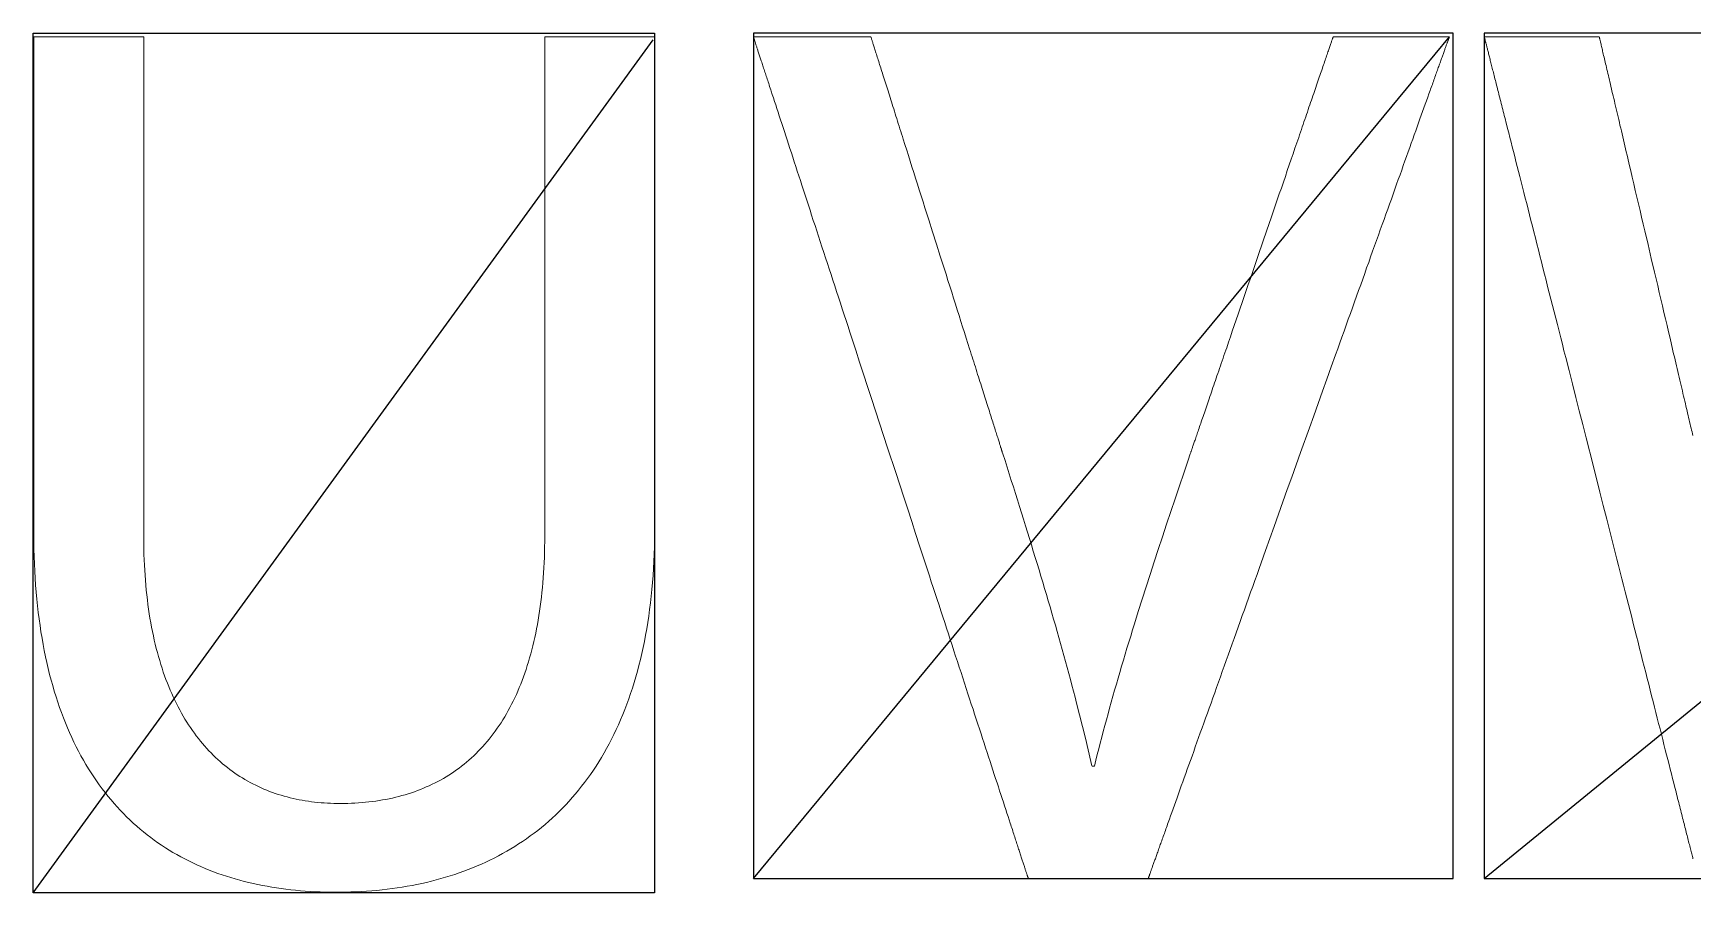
# Model space of a CAD drawing. Header units: millimetres. Extents: x 0 to 114, y 1 to 130.
# Drawn here: x 24.93 to 44.64, y 65.47 to 75.68 of the extents above; entities that cross this region are included whole.
import ezdxf

# ---------------------------------------------------------------- set-up
doc = ezdxf.new("R2010")
doc.units = ezdxf.units.MM
doc.header["$MEASUREMENT"] = 0
doc.layers.add('Layer 1', color=7, linetype='Continuous')

msp = doc.modelspace()

# ---------------------------------------------------------------- linework, layer by layer
for p, q in [((24.931, 65.47), (32.293, 75.604)), ((33.482, 65.64), (41.746, 75.64)), ((42.161, 65.64), (54.385, 75.64))]:
    msp.add_line(p, q)
for points in [[(24.931, 75.683), (32.307, 75.683), (32.307, 65.47), (24.931, 65.47)], [(33.482, 65.64), (41.791, 65.64), (41.791, 75.682), (33.482, 75.682)], [(42.161, 65.64), (54.354, 65.64), (54.354, 75.682), (42.161, 75.682)]]:
    msp.add_lwpolyline(points, close=True)
at = {"layer": 'Layer 1', "lineweight": 0}
for points in [[(26.243, 75.64), (26.243, 75.64), (26.243, 75.639), (26.243, 75.637), (26.243, 75.634), (26.243, 75.63), (26.243, 75.625), (26.243, 75.62), (26.243, 75.614), (26.243, 75.607), (26.243, 75.599), (26.243, 75.591), (26.243, 75.582), (26.243, 75.572), (26.243, 75.561), (26.243, 75.55), (26.243, 75.538), (26.243, 75.525), (26.243, 75.511), (26.243, 75.497), (26.243, 75.482), (26.243, 75.466), (26.243, 75.45), (26.243, 75.433), (26.243, 75.415), (26.243, 75.397), (26.243, 75.378), (26.243, 75.359), (26.243, 75.339), (26.243, 75.318), (26.243, 75.296), (26.243, 75.274), (26.243, 75.252), (26.243, 75.229), (26.243, 75.205), (26.243, 75.181), (26.243, 75.156), (26.243, 75.13), (26.243, 75.105), (26.243, 75.078), (26.243, 75.051), (26.243, 75.024), (26.243, 74.995), (26.243, 74.967), (26.243, 74.938), (26.243, 74.908), (26.243, 74.878), (26.243, 74.817), (26.243, 74.754), (26.243, 74.689), (26.243, 74.623), (26.243, 74.554), (26.243, 74.485), (26.243, 74.414), (26.243, 74.341), (26.243, 74.267), (26.243, 74.192), (26.243, 74.116), (26.243, 74.038), (26.243, 73.96), (26.243, 73.88), (26.243, 73.8), (26.243, 73.718), (26.243, 73.636), (26.243, 73.553), (26.243, 73.47), (26.243, 73.385), (26.243, 73.301), (26.243, 73.13), (26.243, 72.957), (26.243, 72.611), (26.243, 72.438), (26.243, 72.265), (26.243, 72.094), (26.243, 72.009), (26.243, 71.925), (26.243, 71.841), (26.243, 71.758), (26.243, 71.675), (26.243, 71.593), (26.243, 71.513), (26.243, 71.433), (26.243, 71.354), (26.243, 71.276), (26.243, 71.199), (26.243, 71.123), (26.243, 71.049), (26.243, 70.976), (26.243, 70.904), (26.243, 70.834), (26.243, 70.765), (26.243, 70.698), (26.243, 70.632), (26.243, 70.569), (26.243, 70.507), (26.243, 70.476), (26.243, 70.446), (26.243, 70.417), (26.243, 70.388), (26.243, 70.36), (26.243, 70.332), (26.243, 70.304), (26.243, 70.277), (26.243, 70.251), (26.243, 70.225), (26.243, 70.2), (26.243, 70.175), (26.243, 70.151), (26.243, 70.127), (26.243, 70.104), (26.243, 70.082), (26.243, 70.06), (26.243, 70.039), (26.243, 70.018), (26.243, 69.998), (26.243, 69.979), (26.243, 69.96), (26.243, 69.942), (26.243, 69.924), (26.243, 69.907), (26.243, 69.891), (26.243, 69.876), (26.243, 69.861), (26.243, 69.847), (26.243, 69.833), (26.243, 69.821), (26.243, 69.809), (26.243, 69.797), (26.243, 69.787), (26.243, 69.777), (26.243, 69.768), (26.243, 69.76), (26.243, 69.752), (26.243, 69.746), (26.243, 69.74), (26.243, 69.734), (26.243, 69.73), (26.243, 69.726), (26.243, 69.724), (26.243, 69.722), (26.243, 69.721), (26.243, 69.72), (26.243, 69.72), (26.243, 69.72), (26.243, 69.72), (26.243, 69.718), (26.243, 69.714), (26.243, 69.681), (26.244, 69.616), (26.245, 69.552), (26.246, 69.489), (26.249, 69.426), (26.252, 69.364), (26.255, 69.303), (26.259, 69.243), (26.263, 69.183), (26.268, 69.124), (26.274, 69.066), (26.28, 69.008), (26.287, 68.951), (26.294, 68.895), (26.302, 68.84), (26.31, 68.785), (26.318, 68.731), (26.328, 68.678), (26.337, 68.625), (26.347, 68.573), (26.358, 68.522), (26.369, 68.472), (26.381, 68.422), (26.393, 68.373), (26.406, 68.325), (26.419, 68.277), (26.433, 68.23), (26.447, 68.183), (26.461, 68.138), (26.476, 68.093), (26.492, 68.049), (26.508, 68.005), (26.524, 67.962), (26.541, 67.92), (26.558, 67.878), (26.576, 67.837), (26.594, 67.797), (26.613, 67.758), (26.632, 67.719), (26.651, 67.681), (26.671, 67.643), (26.691, 67.606), (26.712, 67.57), (26.733, 67.534), (26.755, 67.499), (26.777, 67.465), (26.799, 67.432), (26.822, 67.399), (26.845, 67.366), (26.868, 67.335), (26.892, 67.304), (26.917, 67.273), (26.941, 67.243), (26.966, 67.214), (26.992, 67.186), (27.018, 67.158), (27.044, 67.131), (27.07, 67.104), (27.097, 67.078), (27.124, 67.053), (27.152, 67.028), (27.18, 67.004), (27.208, 66.981), (27.237, 66.958), (27.266, 66.936), (27.295, 66.914), (27.325, 66.893), (27.355, 66.873), (27.385, 66.853), (27.416, 66.834), (27.446, 66.815), (27.478, 66.797), (27.509, 66.78), (27.541, 66.763), (27.573, 66.747), (27.606, 66.732), (27.638, 66.717), (27.671, 66.702), (27.705, 66.689), (27.738, 66.675), (27.772, 66.663), (27.806, 66.651), (27.841, 66.639), (27.875, 66.629), (27.91, 66.618), (27.945, 66.609), (27.981, 66.6), (28.017, 66.591), (28.053, 66.583), (28.089, 66.576), (28.125, 66.569), (28.162, 66.563), (28.199, 66.557), (28.236, 66.552), (28.273, 66.547), (28.311, 66.543), (28.349, 66.54), (28.387, 66.537), (28.425, 66.534), (28.463, 66.533), (28.502, 66.531), (28.541, 66.531), (28.561, 66.531), (28.57, 66.53), (28.581, 66.53), (28.624, 66.531), (28.667, 66.532), (28.71, 66.533), (28.752, 66.535), (28.794, 66.538), (28.836, 66.541), (28.877, 66.545), (28.918, 66.549), (28.959, 66.554), (28.999, 66.56), (29.039, 66.566), (29.079, 66.573), (29.118, 66.58), (29.158, 66.588), (29.196, 66.596), (29.235, 66.605), (29.273, 66.615), (29.31, 66.625), (29.348, 66.635), (29.385, 66.647), (29.421, 66.659), (29.458, 66.671), (29.494, 66.684), (29.529, 66.698), (29.564, 66.712), (29.599, 66.727), (29.634, 66.742), (29.668, 66.759), (29.702, 66.775), (29.735, 66.792), (29.768, 66.81), (29.801, 66.829), (29.833, 66.848), (29.865, 66.868), (29.896, 66.888), (29.927, 66.909), (29.958, 66.93), (29.988, 66.952), (30.018, 66.975), (30.048, 66.998), (30.077, 67.022), (30.105, 67.047), (30.134, 67.072), (30.162, 67.098), (30.189, 67.125), (30.216, 67.152), (30.243, 67.179), (30.269, 67.208), (30.295, 67.237), (30.32, 67.266), (30.345, 67.296), (30.37, 67.327), (30.394, 67.359), (30.418, 67.391), (30.441, 67.424), (30.464, 67.457), (30.486, 67.491), (30.508, 67.526), (30.53, 67.561), (30.551, 67.597), (30.571, 67.634), (30.592, 67.671), (30.611, 67.709), (30.631, 67.747), (30.649, 67.787), (30.668, 67.826), (30.686, 67.867), (30.703, 67.908), (30.72, 67.95), (30.737, 67.992), (30.753, 68.036), (30.768, 68.079), (30.783, 68.124), (30.798, 68.169), (30.812, 68.215), (30.826, 68.261), (30.839, 68.308), (30.852, 68.356), (30.864, 68.405), (30.876, 68.454), (30.887, 68.503), (30.898, 68.554), (30.908, 68.605), (30.918, 68.657), (30.927, 68.709), (30.936, 68.763), (30.944, 68.817), (30.952, 68.871), (30.959, 68.926), (30.966, 68.982), (30.972, 69.039), (30.978, 69.096), (30.983, 69.154), (30.987, 69.213), (30.992, 69.272), (30.995, 69.332), (30.998, 69.393), (31.001, 69.455), (31.003, 69.517), (31.004, 69.58), (31.005, 69.643), (31.005, 69.707), (31.005, 69.716), (31.005, 69.72), (31.005, 69.72), (31.005, 69.72), (31.005, 69.72), (31.005, 69.721), (31.005, 69.721), (31.005, 69.723), (31.005, 69.726), (31.005, 69.729), (31.005, 69.733), (31.005, 69.738), (31.005, 69.744), (31.005, 69.751), (31.005, 69.758), (31.005, 69.766), (31.005, 69.775), (31.005, 69.785), (31.005, 69.795), (31.005, 69.806), (31.005, 69.818), (31.005, 69.831), (31.005, 69.844), (31.005, 69.858), (31.005, 69.873), (31.005, 69.888), (31.005, 69.904), (31.005, 69.921), (31.005, 69.938), (31.005, 69.956), (31.005, 69.975), (31.005, 69.994), (31.005, 70.014), (31.005, 70.035), (31.005, 70.056), (31.005, 70.077), (31.005, 70.1), (31.005, 70.123), (31.005, 70.146), (31.005, 70.17), (31.005, 70.195), (31.005, 70.22), (31.005, 70.246), (31.005, 70.272), (31.005, 70.299), (31.005, 70.326), (31.005, 70.354), (31.005, 70.382), (31.005, 70.411), (31.005, 70.44), (31.005, 70.47), (31.005, 70.531), (31.005, 70.594), (31.005, 70.658), (31.005, 70.725), (31.005, 70.792), (31.005, 70.862), (31.005, 70.933), (31.005, 71.005), (31.005, 71.079), (31.005, 71.153), (31.005, 71.23), (31.005, 71.307), (31.005, 71.385), (31.005, 71.465), (31.005, 71.545), (31.005, 71.626), (31.005, 71.708), (31.005, 71.791), (31.005, 71.874), (31.005, 71.958), (31.005, 72.043), (31.005, 72.128), (31.005, 72.3), (31.005, 72.472), (31.005, 72.819), (31.005, 72.992), (31.005, 73.164), (31.005, 73.335), (31.005, 73.419), (31.005, 73.503), (31.005, 73.586), (31.005, 73.669), (31.005, 73.751), (31.005, 73.832), (31.005, 73.912), (31.005, 73.991), (31.005, 74.069), (31.005, 74.146), (31.005, 74.222), (31.005, 74.297), (31.005, 74.37), (31.005, 74.442), (31.005, 74.513), (31.005, 74.582), (31.005, 74.649), (31.005, 74.715), (31.005, 74.779), (31.005, 74.842), (31.005, 74.903), (31.005, 74.932), (31.005, 74.961), (31.005, 74.99), (31.005, 75.018), (31.005, 75.046), (31.005, 75.073), (31.005, 75.099), (31.005, 75.125), (31.005, 75.151), (31.005, 75.176), (31.005, 75.2), (31.005, 75.224), (31.005, 75.247), (31.005, 75.27), (31.005, 75.292), (31.005, 75.314), (31.005, 75.334), (31.005, 75.355), (31.005, 75.374), (31.005, 75.393), (31.005, 75.412), (31.005, 75.43), (31.005, 75.447), (31.005, 75.463), (31.005, 75.479), (31.005, 75.494), (31.005, 75.508), (31.005, 75.522), (31.005, 75.535), (31.005, 75.547), (31.005, 75.559), (31.005, 75.57), (31.005, 75.58), (31.005, 75.589), (31.005, 75.598), (31.005, 75.606), (31.005, 75.613), (31.005, 75.619), (31.005, 75.624), (31.005, 75.629), (31.005, 75.633), (31.005, 75.636), (31.005, 75.638), (31.005, 75.64), (31.005, 75.64), (31.006, 75.64), (31.006, 75.64), (31.008, 75.64), (31.01, 75.64), (31.013, 75.64), (31.016, 75.64), (31.02, 75.64), (31.025, 75.64), (31.03, 75.64), (31.036, 75.64), (31.043, 75.64), (31.05, 75.64), (31.058, 75.64), (31.067, 75.64), (31.076, 75.64), (31.085, 75.64), (31.095, 75.64), (31.106, 75.64), (31.117, 75.64), (31.14, 75.64), (31.166, 75.64), (31.193, 75.64), (31.221, 75.64), (31.251, 75.64), (31.282, 75.64), (31.315, 75.64), (31.349, 75.64), (31.383, 75.64), (31.419, 75.64), (31.455, 75.64), (31.492, 75.64), (31.567, 75.64), (31.719, 75.64), (31.795, 75.64), (31.832, 75.64), (31.869, 75.64), (31.905, 75.64), (31.94, 75.64), (31.975, 75.64), (32.008, 75.64), (32.041, 75.64), (32.072, 75.64), (32.101, 75.64), (32.13, 75.64), (32.156, 75.64), (32.181, 75.64), (32.193, 75.64), (32.204, 75.64), (32.215, 75.64), (32.225, 75.64), (32.235, 75.64), (32.245, 75.64), (32.253, 75.64), (32.262, 75.64), (32.269, 75.64), (32.276, 75.64), (32.283, 75.64), (32.288, 75.64), (32.294, 75.64), (32.298, 75.64), (32.302, 75.64), (32.305, 75.64), (32.308, 75.64), (32.31, 75.64), (32.311, 75.64), (32.311, 75.64), (32.311, 75.64), (32.311, 75.639), (32.311, 75.637), (32.311, 75.634), (32.311, 75.63), (32.311, 75.626), (32.311, 75.62), (32.311, 75.614), (32.311, 75.607), (32.311, 75.6), (32.311, 75.592), (32.311, 75.583), (32.311, 75.573), (32.311, 75.562), (32.311, 75.551), (32.311, 75.539), (32.311, 75.526), (32.311, 75.513), (32.311, 75.499), (32.311, 75.484), (32.311, 75.469), (32.311, 75.453), (32.311, 75.436), (32.311, 75.419), (32.311, 75.401), (32.311, 75.382), (32.311, 75.363), (32.311, 75.343), (32.311, 75.323), (32.311, 75.302), (32.311, 75.28), (32.311, 75.258), (32.311, 75.235), (32.311, 75.212), (32.311, 75.188), (32.311, 75.163), (32.311, 75.138), (32.311, 75.113), (32.311, 75.086), (32.311, 75.06), (32.311, 75.033), (32.311, 75.005), (32.311, 74.977), (32.311, 74.949), (32.311, 74.919), (32.311, 74.89), (32.311, 74.83), (32.311, 74.767), (32.311, 74.703), (32.311, 74.638), (32.311, 74.571), (32.311, 74.502), (32.311, 74.432), (32.311, 74.361), (32.311, 74.288), (32.311, 74.214), (32.311, 74.139), (32.311, 74.062), (32.311, 73.985), (32.311, 73.907), (32.311, 73.827), (32.311, 73.747), (32.311, 73.666), (32.311, 73.585), (32.311, 73.502), (32.311, 73.419), (32.311, 73.336), (32.311, 73.167), (32.311, 72.998), (32.311, 72.657), (32.311, 72.486), (32.311, 72.316), (32.311, 72.147), (32.311, 72.064), (32.311, 71.981), (32.311, 71.898), (32.311, 71.816), (32.311, 71.735), (32.311, 71.654), (32.311, 71.575), (32.311, 71.496), (32.311, 71.418), (32.311, 71.341), (32.311, 71.266), (32.311, 71.191), (32.311, 71.118), (32.311, 71.046), (32.311, 70.975), (32.311, 70.906), (32.311, 70.838), (32.311, 70.772), (32.311, 70.708), (32.311, 70.645), (32.311, 70.584), (32.311, 70.524), (32.311, 70.495), (32.311, 70.467), (32.311, 70.439), (32.311, 70.411), (32.311, 70.384), (32.311, 70.358), (32.311, 70.332), (32.311, 70.307), (32.311, 70.282), (32.311, 70.257), (32.311, 70.233), (32.311, 70.21), (32.311, 70.188), (32.311, 70.165), (32.311, 70.144), (32.311, 70.123), (32.311, 70.103), (32.311, 70.083), (32.311, 70.064), (32.311, 70.045), (32.311, 70.027), (32.311, 70.01), (32.311, 69.994), (32.311, 69.978), (32.311, 69.962), (32.311, 69.948), (32.311, 69.934), (32.311, 69.921), (32.311, 69.908), (32.311, 69.896), (32.311, 69.885), (32.311, 69.875), (32.311, 69.865), (32.311, 69.856), (32.311, 69.848), (32.311, 69.841), (32.311, 69.834), (32.311, 69.828), (32.311, 69.823), (32.311, 69.819), (32.311, 69.815), (32.311, 69.813), (32.311, 69.811), (32.311, 69.81), (32.311, 69.809), (32.311, 69.809), (32.311, 69.809), (32.311, 69.809), (32.311, 69.809), (32.311, 69.806), (32.311, 69.8), (32.311, 69.756), (32.31, 69.667), (32.308, 69.579), (32.305, 69.492), (32.301, 69.406), (32.297, 69.322), (32.291, 69.238), (32.285, 69.155), (32.278, 69.074), (32.269, 68.993), (32.26, 68.913), (32.25, 68.835), (32.24, 68.757), (32.228, 68.68), (32.216, 68.605), (32.202, 68.53), (32.188, 68.456), (32.173, 68.383), (32.157, 68.312), (32.141, 68.241), (32.123, 68.171), (32.105, 68.102), (32.086, 68.035), (32.066, 67.968), (32.046, 67.902), (32.025, 67.837), (32.002, 67.773), (31.98, 67.71), (31.956, 67.648), (31.932, 67.587), (31.906, 67.526), (31.88, 67.467), (31.854, 67.409), (31.826, 67.351), (31.798, 67.295), (31.77, 67.24), (31.74, 67.185), (31.71, 67.131), (31.679, 67.079), (31.647, 67.027), (31.615, 66.976), (31.582, 66.926), (31.548, 66.877), (31.514, 66.829), (31.479, 66.781), (31.443, 66.735), (31.407, 66.689), (31.37, 66.645), (31.332, 66.601), (31.294, 66.558), (31.255, 66.516), (31.216, 66.475), (31.176, 66.435), (31.135, 66.396), (31.094, 66.357), (31.052, 66.32), (31.009, 66.283), (30.966, 66.247), (30.922, 66.212), (30.878, 66.178), (30.833, 66.145), (30.788, 66.112), (30.742, 66.081), (30.695, 66.05), (30.648, 66.02), (30.601, 65.991), (30.553, 65.963), (30.504, 65.936), (30.455, 65.909), (30.405, 65.883), (30.355, 65.858), (30.304, 65.834), (30.253, 65.811), (30.201, 65.789), (30.149, 65.767), (30.097, 65.746), (30.043, 65.726), (29.99, 65.707), (29.936, 65.688), (29.881, 65.671), (29.826, 65.654), (29.771, 65.638), (29.715, 65.623), (29.659, 65.608), (29.602, 65.594), (29.545, 65.581), (29.487, 65.569), (29.429, 65.558), (29.371, 65.547), (29.312, 65.537), (29.253, 65.528), (29.194, 65.52), (29.134, 65.512), (29.073, 65.505), (29.013, 65.499), (28.952, 65.494), (28.89, 65.489), (28.829, 65.485), (28.767, 65.482), (28.704, 65.48), (28.641, 65.478), (28.578, 65.477), (28.547, 65.477), (28.531, 65.477), (28.516, 65.477), (28.456, 65.478), (28.397, 65.479), (28.337, 65.481), (28.278, 65.483), (28.22, 65.486), (28.162, 65.49), (28.104, 65.495), (28.046, 65.5), (27.989, 65.506), (27.932, 65.513), (27.875, 65.52), (27.819, 65.528), (27.763, 65.537), (27.708, 65.547), (27.653, 65.557), (27.598, 65.568), (27.544, 65.58), (27.49, 65.592), (27.436, 65.606), (27.383, 65.62), (27.33, 65.635), (27.278, 65.65), (27.226, 65.666), (27.174, 65.683), (27.123, 65.701), (27.073, 65.72), (27.022, 65.739), (26.973, 65.76), (26.923, 65.781), (26.874, 65.802), (26.826, 65.825), (26.778, 65.848), (26.731, 65.873), (26.684, 65.898), (26.637, 65.923), (26.591, 65.95), (26.546, 65.977), (26.501, 66.006), (26.456, 66.035), (26.412, 66.065), (26.369, 66.096), (26.326, 66.127), (26.284, 66.16), (26.242, 66.193), (26.201, 66.227), (26.16, 66.262), (26.12, 66.298), (26.08, 66.335), (26.041, 66.373), (26.003, 66.411), (25.965, 66.451), (25.927, 66.491), (25.891, 66.532), (25.855, 66.574), (25.819, 66.617), (25.784, 66.661), (25.75, 66.706), (25.716, 66.752), (25.683, 66.799), (25.651, 66.846), (25.619, 66.895), (25.588, 66.944), (25.557, 66.994), (25.527, 67.046), (25.498, 67.098), (25.47, 67.151), (25.442, 67.205), (25.415, 67.26), (25.388, 67.316), (25.363, 67.373), (25.338, 67.431), (25.313, 67.49), (25.29, 67.55), (25.267, 67.611), (25.244, 67.673), (25.223, 67.736), (25.202, 67.8), (25.182, 67.865), (25.163, 67.931), (25.144, 67.998), (25.126, 68.065), (25.109, 68.134), (25.093, 68.204), (25.078, 68.275), (25.063, 68.347), (25.049, 68.42), (25.036, 68.494), (25.023, 68.569), (25.012, 68.645), (25.001, 68.723), (24.991, 68.801), (24.982, 68.88), (24.974, 68.96), (24.966, 69.042), (24.96, 69.124), (24.954, 69.208), (24.949, 69.293), (24.945, 69.378), (24.942, 69.465), (24.939, 69.553), (24.938, 69.642), (24.937, 69.732), (24.937, 69.743), (24.937, 69.749), (24.937, 69.75), (24.937, 69.75), (24.937, 69.75), (24.937, 69.75), (24.937, 69.751), (24.937, 69.753), (24.937, 69.755), (24.937, 69.759), (24.937, 69.763), (24.937, 69.768), (24.937, 69.774), (24.937, 69.78), (24.937, 69.788), (24.937, 69.796), (24.937, 69.805), (24.937, 69.814), (24.937, 69.825), (24.937, 69.836), (24.937, 69.847), (24.937, 69.86), (24.937, 69.873), (24.937, 69.887), (24.937, 69.902), (24.937, 69.917), (24.937, 69.933), (24.937, 69.949), (24.937, 69.967), (24.937, 69.985), (24.937, 70.003), (24.937, 70.022), (24.937, 70.042), (24.937, 70.063), (24.937, 70.084), (24.937, 70.105), (24.937, 70.128), (24.937, 70.15), (24.937, 70.174), (24.937, 70.198), (24.937, 70.222), (24.937, 70.247), (24.937, 70.273), (24.937, 70.299), (24.937, 70.326), (24.937, 70.353), (24.937, 70.38), (24.937, 70.409), (24.937, 70.437), (24.937, 70.466), (24.937, 70.496), (24.937, 70.557), (24.937, 70.619), (24.937, 70.683), (24.937, 70.749), (24.937, 70.817), (24.937, 70.886), (24.937, 70.956), (24.937, 71.028), (24.937, 71.101), (24.937, 71.176), (24.937, 71.252), (24.937, 71.329), (24.937, 71.407), (24.937, 71.485), (24.937, 71.565), (24.937, 71.646), (24.937, 71.728), (24.937, 71.81), (24.937, 71.893), (24.937, 71.977), (24.937, 72.061), (24.937, 72.146), (24.937, 72.316), (24.937, 72.488), (24.937, 72.833), (24.937, 73.005), (24.937, 73.176), (24.937, 73.346), (24.937, 73.43), (24.937, 73.514), (24.937, 73.597), (24.937, 73.679), (24.937, 73.76), (24.937, 73.841), (24.937, 73.921), (24.937, 74), (24.937, 74.077), (24.937, 74.154), (24.937, 74.229), (24.937, 74.304), (24.937, 74.377), (24.937, 74.448), (24.937, 74.519), (24.937, 74.587), (24.937, 74.654), (24.937, 74.72), (24.937, 74.784), (24.937, 74.846), (24.937, 74.906), (24.937, 74.936), (24.937, 74.965), (24.937, 74.993), (24.937, 75.021), (24.937, 75.049), (24.937, 75.076), (24.937, 75.102), (24.937, 75.128), (24.937, 75.153), (24.937, 75.178), (24.937, 75.202), (24.937, 75.226), (24.937, 75.249), (24.937, 75.272), (24.937, 75.294), (24.937, 75.315), (24.937, 75.336), (24.937, 75.356), (24.937, 75.376), (24.937, 75.395), (24.937, 75.413), (24.937, 75.431), (24.937, 75.448), (24.937, 75.464), (24.937, 75.48), (24.937, 75.495), (24.937, 75.509), (24.937, 75.523), (24.937, 75.536), (24.937, 75.548), (24.937, 75.559), (24.937, 75.57), (24.937, 75.58), (24.937, 75.589), (24.937, 75.598), (24.937, 75.606), (24.937, 75.613), (24.937, 75.619), (24.937, 75.624), (24.937, 75.629), (24.937, 75.633), (24.937, 75.636), (24.937, 75.638), (24.937, 75.64), (24.937, 75.64), (24.937, 75.64), (24.938, 75.64), (24.939, 75.64), (24.941, 75.64), (24.944, 75.64), (24.948, 75.64), (24.952, 75.64), (24.957, 75.64), (24.962, 75.64), (24.968, 75.64), (24.975, 75.64), (24.982, 75.64), (24.99, 75.64), (24.998, 75.64), (25.007, 75.64), (25.017, 75.64), (25.027, 75.64), (25.037, 75.64), (25.049, 75.64), (25.072, 75.64), (25.097, 75.64), (25.124, 75.64), (25.153, 75.64), (25.183, 75.64), (25.214, 75.64), (25.247, 75.64), (25.28, 75.64), (25.315, 75.64), (25.35, 75.64), (25.387, 75.64), (25.423, 75.64), (25.498, 75.64), (25.651, 75.64), (25.727, 75.64), (25.764, 75.64), (25.801, 75.64), (25.837, 75.64), (25.872, 75.64), (25.907, 75.64), (25.94, 75.64), (25.972, 75.64), (26.003, 75.64), (26.033, 75.64), (26.061, 75.64), (26.088, 75.64), (26.113, 75.64), (26.125, 75.64), (26.136, 75.64), (26.147, 75.64), (26.157, 75.64), (26.167, 75.64), (26.176, 75.64), (26.185, 75.64), (26.193, 75.64), (26.201, 75.64), (26.208, 75.64), (26.214, 75.64), (26.22, 75.64), (26.225, 75.64), (26.23, 75.64), (26.234, 75.64), (26.237, 75.64), (26.24, 75.64), (26.241, 75.64), (26.242, 75.64), (26.243, 75.64)], [(36.746, 65.64), (36.746, 65.64), (36.746, 65.641), (36.746, 65.642), (36.745, 65.643), (36.745, 65.645), (36.744, 65.647), (36.743, 65.649), (36.743, 65.652), (36.742, 65.655), (36.741, 65.658), (36.739, 65.662), (36.738, 65.666), (36.737, 65.67), (36.735, 65.675), (36.733, 65.68), (36.732, 65.685), (36.73, 65.691), (36.728, 65.697), (36.726, 65.703), (36.724, 65.709), (36.721, 65.716), (36.719, 65.724), (36.717, 65.731), (36.714, 65.739), (36.711, 65.747), (36.708, 65.756), (36.706, 65.765), (36.703, 65.774), (36.7, 65.784), (36.696, 65.793), (36.693, 65.803), (36.69, 65.814), (36.686, 65.825), (36.683, 65.836), (36.679, 65.847), (36.675, 65.858), (36.671, 65.87), (36.667, 65.883), (36.663, 65.895), (36.659, 65.908), (36.655, 65.921), (36.65, 65.934), (36.646, 65.948), (36.641, 65.962), (36.637, 65.976), (36.632, 65.99), (36.627, 66.005), (36.622, 66.02), (36.617, 66.035), (36.612, 66.051), (36.607, 66.067), (36.602, 66.083), (36.596, 66.099), (36.591, 66.116), (36.586, 66.133), (36.58, 66.15), (36.574, 66.167), (36.568, 66.185), (36.563, 66.203), (36.557, 66.221), (36.551, 66.24), (36.545, 66.258), (36.538, 66.277), (36.532, 66.296), (36.519, 66.336), (36.506, 66.376), (36.493, 66.417), (36.479, 66.459), (36.465, 66.502), (36.451, 66.545), (36.436, 66.59), (36.421, 66.636), (36.406, 66.682), (36.391, 66.729), (36.375, 66.778), (36.359, 66.827), (36.343, 66.877), (36.326, 66.927), (36.309, 66.979), (36.292, 67.031), (36.275, 67.084), (36.258, 67.137), (36.24, 67.192), (36.222, 67.247), (36.204, 67.303), (36.185, 67.359), (36.166, 67.417), (36.148, 67.474), (36.128, 67.533), (36.109, 67.592), (36.09, 67.652), (36.07, 67.712), (36.05, 67.773), (36.03, 67.835), (36.01, 67.897), (35.989, 67.96), (35.969, 68.023), (35.948, 68.087), (35.927, 68.151), (35.906, 68.216), (35.884, 68.281), (35.863, 68.346), (35.841, 68.413), (35.82, 68.479), (35.798, 68.546), (35.776, 68.614), (35.754, 68.681), (35.731, 68.75), (35.709, 68.818), (35.687, 68.887), (35.664, 68.956), (35.641, 69.026), (35.618, 69.096), (35.595, 69.166), (35.572, 69.236), (35.549, 69.307), (35.503, 69.449), (35.456, 69.593), (35.409, 69.737), (35.362, 69.881), (35.315, 70.026), (35.267, 70.172), (35.172, 70.465), (35.076, 70.757), (34.98, 71.05), (34.933, 71.196), (34.885, 71.341), (34.838, 71.486), (34.791, 71.631), (34.744, 71.774), (34.698, 71.917), (34.674, 71.988), (34.651, 72.058), (34.628, 72.129), (34.606, 72.199), (34.583, 72.269), (34.56, 72.338), (34.537, 72.407), (34.515, 72.476), (34.493, 72.545), (34.47, 72.613), (34.448, 72.681), (34.426, 72.748), (34.404, 72.815), (34.383, 72.881), (34.361, 72.947), (34.34, 73.013), (34.319, 73.078), (34.297, 73.143), (34.277, 73.207), (34.256, 73.27), (34.235, 73.334), (34.215, 73.396), (34.194, 73.458), (34.174, 73.52), (34.155, 73.58), (34.135, 73.641), (34.115, 73.7), (34.096, 73.759), (34.077, 73.818), (34.058, 73.876), (34.04, 73.933), (34.021, 73.989), (34.003, 74.045), (33.985, 74.1), (33.967, 74.154), (33.95, 74.208), (33.933, 74.26), (33.916, 74.312), (33.899, 74.364), (33.882, 74.414), (33.866, 74.464), (33.85, 74.513), (33.835, 74.561), (33.819, 74.608), (33.804, 74.654), (33.789, 74.7), (33.775, 74.744), (33.76, 74.788), (33.747, 74.83), (33.733, 74.872), (33.72, 74.913), (33.707, 74.953), (33.694, 74.992), (33.688, 75.011), (33.681, 75.03), (33.675, 75.048), (33.669, 75.067), (33.664, 75.085), (33.658, 75.103), (33.652, 75.12), (33.646, 75.138), (33.641, 75.155), (33.635, 75.171), (33.63, 75.188), (33.625, 75.204), (33.619, 75.22), (33.614, 75.236), (33.609, 75.251), (33.604, 75.267), (33.599, 75.281), (33.595, 75.296), (33.59, 75.31), (33.585, 75.324), (33.581, 75.338), (33.576, 75.352), (33.572, 75.365), (33.568, 75.378), (33.564, 75.391), (33.56, 75.403), (33.556, 75.415), (33.552, 75.427), (33.548, 75.438), (33.544, 75.449), (33.541, 75.46), (33.537, 75.471), (33.534, 75.481), (33.531, 75.491), (33.528, 75.501), (33.525, 75.51), (33.522, 75.519), (33.519, 75.528), (33.516, 75.536), (33.513, 75.545), (33.511, 75.552), (33.508, 75.56), (33.506, 75.567), (33.504, 75.574), (33.502, 75.58), (33.5, 75.586), (33.498, 75.592), (33.496, 75.598), (33.494, 75.603), (33.493, 75.608), (33.491, 75.612), (33.49, 75.617), (33.489, 75.621), (33.487, 75.624), (33.486, 75.627), (33.486, 75.63), (33.485, 75.633), (33.484, 75.635), (33.483, 75.637), (33.483, 75.638), (33.483, 75.639), (33.482, 75.64), (33.482, 75.64), (33.482, 75.64), (33.482, 75.64), (33.483, 75.64), (33.485, 75.64), (33.487, 75.64), (33.49, 75.64), (33.494, 75.64), (33.499, 75.64), (33.504, 75.64), (33.51, 75.64), (33.517, 75.64), (33.524, 75.64), (33.532, 75.64), (33.54, 75.64), (33.549, 75.64), (33.559, 75.64), (33.569, 75.64), (33.58, 75.64), (33.592, 75.64), (33.604, 75.64), (33.616, 75.64), (33.629, 75.64), (33.642, 75.64), (33.656, 75.64), (33.67, 75.64), (33.685, 75.64), (33.7, 75.64), (33.716, 75.64), (33.732, 75.64), (33.748, 75.64), (33.764, 75.64), (33.781, 75.64), (33.799, 75.64), (33.816, 75.64), (33.834, 75.64), (33.871, 75.64), (33.908, 75.64), (33.947, 75.64), (33.986, 75.64), (34.025, 75.64), (34.066, 75.64), (34.147, 75.64), (34.229, 75.64), (34.269, 75.64), (34.31, 75.64), (34.35, 75.64), (34.389, 75.64), (34.428, 75.64), (34.466, 75.64), (34.503, 75.64), (34.521, 75.64), (34.539, 75.64), (34.557, 75.64), (34.574, 75.64), (34.591, 75.64), (34.608, 75.64), (34.624, 75.64), (34.64, 75.64), (34.656, 75.64), (34.671, 75.64), (34.686, 75.64), (34.7, 75.64), (34.714, 75.64), (34.728, 75.64), (34.741, 75.64), (34.753, 75.64), (34.765, 75.64), (34.777, 75.64), (34.787, 75.64), (34.798, 75.64), (34.808, 75.64), (34.817, 75.64), (34.826, 75.64), (34.834, 75.64), (34.841, 75.64), (34.848, 75.64), (34.854, 75.64), (34.859, 75.64), (34.864, 75.64), (34.868, 75.64), (34.871, 75.64), (34.874, 75.64), (34.876, 75.64), (34.877, 75.64), (34.877, 75.64), (34.877, 75.64), (34.877, 75.638), (34.878, 75.636), (34.879, 75.634), (34.88, 75.63), (34.881, 75.626), (34.883, 75.621), (34.884, 75.616), (34.886, 75.61), (34.888, 75.603), (34.891, 75.596), (34.893, 75.588), (34.896, 75.58), (34.899, 75.571), (34.902, 75.561), (34.905, 75.551), (34.909, 75.54), (34.912, 75.528), (34.916, 75.516), (34.92, 75.503), (34.924, 75.49), (34.929, 75.476), (34.933, 75.462), (34.938, 75.447), (34.943, 75.432), (34.948, 75.416), (34.953, 75.399), (34.958, 75.382), (34.964, 75.365), (34.97, 75.347), (34.975, 75.328), (34.981, 75.309), (34.988, 75.29), (34.994, 75.27), (35, 75.25), (35.007, 75.229), (35.014, 75.207), (35.021, 75.186), (35.028, 75.164), (35.035, 75.141), (35.042, 75.118), (35.05, 75.094), (35.057, 75.07), (35.065, 75.046), (35.073, 75.021), (35.081, 74.996), (35.089, 74.971), (35.097, 74.945), (35.105, 74.919), (35.113, 74.892), (35.122, 74.865), (35.131, 74.838), (35.139, 74.81), (35.148, 74.782), (35.157, 74.754), (35.166, 74.725), (35.175, 74.696), (35.185, 74.667), (35.194, 74.638), (35.203, 74.608), (35.213, 74.578), (35.223, 74.547), (35.232, 74.516), (35.242, 74.485), (35.252, 74.454), (35.262, 74.423), (35.282, 74.359), (35.303, 74.294), (35.323, 74.229), (35.344, 74.162), (35.365, 74.095), (35.387, 74.027), (35.409, 73.959), (35.43, 73.89), (35.452, 73.82), (35.475, 73.75), (35.497, 73.679), (35.519, 73.608), (35.542, 73.537), (35.565, 73.465), (35.61, 73.322), (35.656, 73.177), (35.701, 73.033), (35.747, 72.889), (35.77, 72.818), (35.792, 72.746), (35.815, 72.675), (35.837, 72.605), (35.859, 72.535), (35.881, 72.465), (35.903, 72.396), (35.925, 72.327), (35.946, 72.259), (35.967, 72.192), (35.988, 72.126), (36.009, 72.06), (36.029, 71.996), (36.05, 71.932), (36.06, 71.901), (36.069, 71.869), (36.079, 71.838), (36.089, 71.808), (36.099, 71.777), (36.108, 71.747), (36.118, 71.717), (36.127, 71.688), (36.136, 71.658), (36.145, 71.629), (36.154, 71.601), (36.163, 71.572), (36.172, 71.544), (36.181, 71.517), (36.19, 71.49), (36.198, 71.463), (36.206, 71.436), (36.215, 71.41), (36.223, 71.384), (36.231, 71.358), (36.239, 71.333), (36.247, 71.309), (36.254, 71.284), (36.262, 71.26), (36.269, 71.237), (36.277, 71.214), (36.284, 71.191), (36.291, 71.169), (36.298, 71.147), (36.305, 71.126), (36.311, 71.105), (36.318, 71.085), (36.324, 71.065), (36.33, 71.045), (36.336, 71.026), (36.342, 71.008), (36.348, 70.99), (36.353, 70.972), (36.358, 70.955), (36.364, 70.939), (36.369, 70.923), (36.374, 70.908), (36.378, 70.893), (36.383, 70.878), (36.387, 70.865), (36.391, 70.851), (36.395, 70.839), (36.399, 70.827), (36.403, 70.815), (36.406, 70.804), (36.41, 70.794), (36.413, 70.784), (36.416, 70.775), (36.418, 70.766), (36.421, 70.759), (36.423, 70.751), (36.425, 70.745), (36.427, 70.739), (36.429, 70.733), (36.43, 70.729), (36.431, 70.725), (36.433, 70.721), (36.433, 70.718), (36.434, 70.716), (36.434, 70.715), (36.435, 70.714), (36.435, 70.714), (36.435, 70.714), (36.435, 70.714), (36.435, 70.714), (36.435, 70.712), (36.438, 70.703), (36.445, 70.683), (36.47, 70.604), (36.495, 70.525), (36.52, 70.447), (36.544, 70.369), (36.569, 70.292), (36.593, 70.214), (36.617, 70.137), (36.641, 70.06), (36.665, 69.984), (36.689, 69.907), (36.713, 69.831), (36.736, 69.756), (36.76, 69.68), (36.783, 69.605), (36.806, 69.53), (36.828, 69.455), (36.851, 69.381), (36.874, 69.306), (36.896, 69.232), (36.918, 69.159), (36.94, 69.085), (36.962, 69.012), (36.983, 68.938), (37.005, 68.866), (37.026, 68.793), (37.047, 68.72), (37.068, 68.648), (37.088, 68.576), (37.109, 68.504), (37.129, 68.432), (37.149, 68.361), (37.169, 68.289), (37.189, 68.218), (37.208, 68.147), (37.227, 68.076), (37.246, 68.005), (37.265, 67.935), (37.284, 67.864), (37.302, 67.794), (37.32, 67.724), (37.356, 67.584), (37.391, 67.445), (37.425, 67.306), (37.458, 67.168), (37.49, 67.031), (37.498, 66.996), (37.502, 66.979), (37.503, 66.977), (37.503, 66.976), (37.503, 66.976), (37.503, 66.976), (37.503, 66.976), (37.503, 66.976), (37.503, 66.976), (37.503, 66.976), (37.505, 66.976), (37.507, 66.976), (37.509, 66.976), (37.512, 66.976), (37.519, 66.976), (37.526, 66.976), (37.529, 66.976), (37.531, 66.976), (37.532, 66.976), (37.533, 66.976), (37.549, 67.044), (37.566, 67.112), (37.584, 67.18), (37.601, 67.249), (37.619, 67.318), (37.637, 67.387), (37.655, 67.456), (37.674, 67.525), (37.693, 67.595), (37.712, 67.665), (37.732, 67.735), (37.752, 67.806), (37.771, 67.876), (37.792, 67.947), (37.812, 68.018), (37.833, 68.089), (37.854, 68.161), (37.875, 68.232), (37.896, 68.304), (37.918, 68.376), (37.94, 68.448), (37.962, 68.52), (37.984, 68.593), (38.006, 68.665), (38.052, 68.811), (38.098, 68.958), (38.145, 69.105), (38.192, 69.253), (38.24, 69.401), (38.289, 69.55), (38.339, 69.7), (38.388, 69.85), (38.439, 70), (38.489, 70.152), (38.54, 70.303), (38.592, 70.455), (38.644, 70.608), (38.67, 70.684), (38.673, 70.694), (38.675, 70.699), (38.675, 70.699), (38.675, 70.7), (38.675, 70.7), (38.675, 70.7), (38.675, 70.7), (38.676, 70.701), (38.676, 70.703), (38.677, 70.706), (38.678, 70.709), (38.68, 70.713), (38.681, 70.718), (38.683, 70.723), (38.685, 70.729), (38.687, 70.735), (38.69, 70.742), (38.692, 70.75), (38.695, 70.759), (38.698, 70.768), (38.702, 70.777), (38.705, 70.787), (38.709, 70.798), (38.713, 70.81), (38.717, 70.822), (38.721, 70.834), (38.726, 70.848), (38.73, 70.861), (38.735, 70.875), (38.74, 70.89), (38.746, 70.906), (38.751, 70.922), (38.757, 70.938), (38.762, 70.955), (38.768, 70.972), (38.775, 70.99), (38.781, 71.009), (38.787, 71.028), (38.794, 71.047), (38.801, 71.067), (38.808, 71.087), (38.815, 71.108), (38.822, 71.129), (38.83, 71.151), (38.837, 71.173), (38.845, 71.196), (38.853, 71.219), (38.861, 71.243), (38.869, 71.266), (38.877, 71.291), (38.886, 71.315), (38.894, 71.34), (38.903, 71.366), (38.912, 71.392), (38.921, 71.418), (38.93, 71.445), (38.939, 71.472), (38.949, 71.499), (38.958, 71.527), (38.968, 71.555), (38.977, 71.583), (38.987, 71.612), (38.997, 71.641), (39.007, 71.67), (39.017, 71.699), (39.028, 71.729), (39.038, 71.76), (39.048, 71.79), (39.059, 71.821), (39.069, 71.852), (39.08, 71.883), (39.091, 71.915), (39.102, 71.946), (39.124, 72.011), (39.146, 72.076), (39.169, 72.142), (39.192, 72.209), (39.215, 72.276), (39.238, 72.345), (39.262, 72.414), (39.286, 72.483), (39.31, 72.553), (39.334, 72.624), (39.358, 72.695), (39.383, 72.766), (39.407, 72.838), (39.432, 72.91), (39.481, 73.054), (39.58, 73.344), (39.629, 73.488), (39.654, 73.559), (39.678, 73.631), (39.703, 73.702), (39.727, 73.772), (39.751, 73.843), (39.775, 73.912), (39.799, 73.981), (39.822, 74.05), (39.845, 74.118), (39.868, 74.185), (39.891, 74.251), (39.913, 74.316), (39.935, 74.381), (39.946, 74.413), (39.957, 74.444), (39.968, 74.476), (39.978, 74.507), (39.989, 74.538), (39.999, 74.568), (40.01, 74.599), (40.02, 74.629), (40.03, 74.658), (40.04, 74.688), (40.05, 74.717), (40.06, 74.746), (40.07, 74.774), (40.079, 74.802), (40.089, 74.83), (40.098, 74.857), (40.108, 74.885), (40.117, 74.911), (40.126, 74.938), (40.135, 74.964), (40.144, 74.989), (40.152, 75.015), (40.161, 75.039), (40.169, 75.064), (40.177, 75.088), (40.185, 75.112), (40.193, 75.135), (40.201, 75.158), (40.209, 75.18), (40.216, 75.202), (40.224, 75.223), (40.231, 75.244), (40.238, 75.265), (40.245, 75.285), (40.251, 75.305), (40.258, 75.324), (40.264, 75.342), (40.271, 75.361), (40.277, 75.378), (40.283, 75.395), (40.288, 75.412), (40.294, 75.428), (40.299, 75.444), (40.304, 75.459), (40.309, 75.473), (40.314, 75.487), (40.319, 75.5), (40.323, 75.513), (40.327, 75.525), (40.331, 75.537), (40.335, 75.548), (40.338, 75.559), (40.342, 75.569), (40.345, 75.578), (40.348, 75.586), (40.351, 75.595), (40.353, 75.602), (40.356, 75.609), (40.358, 75.615), (40.36, 75.62), (40.361, 75.625), (40.363, 75.629), (40.364, 75.633), (40.365, 75.636), (40.366, 75.638), (40.366, 75.639), (40.366, 75.64), (40.366, 75.64), (40.367, 75.64), (40.368, 75.64), (40.37, 75.64), (40.373, 75.64), (40.377, 75.64), (40.381, 75.64), (40.386, 75.64), (40.392, 75.64), (40.398, 75.64), (40.405, 75.64), (40.412, 75.64), (40.421, 75.64), (40.429, 75.64), (40.439, 75.64), (40.449, 75.64), (40.459, 75.64), (40.47, 75.64), (40.482, 75.64), (40.494, 75.64), (40.506, 75.64), (40.519, 75.64), (40.533, 75.64), (40.547, 75.64), (40.561, 75.64), (40.576, 75.64), (40.591, 75.64), (40.607, 75.64), (40.623, 75.64), (40.639, 75.64), (40.656, 75.64), (40.673, 75.64), (40.69, 75.64), (40.708, 75.64), (40.725, 75.64), (40.743, 75.64), (40.78, 75.64), (40.818, 75.64), (40.857, 75.64), (40.896, 75.64), (40.936, 75.64), (40.976, 75.64), (41.056, 75.64), (41.137, 75.64), (41.177, 75.64), (41.217, 75.64), (41.256, 75.64), (41.294, 75.64), (41.332, 75.64), (41.369, 75.64), (41.387, 75.64), (41.405, 75.64), (41.423, 75.64), (41.44, 75.64), (41.457, 75.64), (41.474, 75.64), (41.49, 75.64), (41.506, 75.64), (41.522, 75.64), (41.537, 75.64), (41.552, 75.64), (41.566, 75.64), (41.58, 75.64), (41.593, 75.64), (41.606, 75.64), (41.619, 75.64), (41.631, 75.64), (41.643, 75.64), (41.654, 75.64), (41.664, 75.64), (41.674, 75.64), (41.683, 75.64), (41.692, 75.64), (41.7, 75.64), (41.708, 75.64), (41.715, 75.64), (41.721, 75.64), (41.727, 75.64), (41.732, 75.64), (41.736, 75.64), (41.74, 75.64), (41.742, 75.64), (41.744, 75.64), (41.746, 75.64), (41.746, 75.64), (41.746, 75.64), (41.746, 75.64), (41.746, 75.639), (41.746, 75.638), (41.745, 75.637), (41.745, 75.635), (41.744, 75.633), (41.743, 75.631), (41.742, 75.628), (41.741, 75.625), (41.74, 75.622), (41.738, 75.618), (41.737, 75.614), (41.735, 75.61), (41.734, 75.605), (41.732, 75.6), (41.73, 75.595), (41.728, 75.589), (41.726, 75.583), (41.723, 75.576), (41.721, 75.57), (41.719, 75.563), (41.716, 75.555), (41.713, 75.548), (41.71, 75.54), (41.707, 75.531), (41.704, 75.523), (41.701, 75.514), (41.698, 75.505), (41.694, 75.495), (41.691, 75.485), (41.687, 75.475), (41.683, 75.465), (41.68, 75.454), (41.676, 75.443), (41.672, 75.431), (41.667, 75.42), (41.663, 75.408), (41.659, 75.396), (41.654, 75.383), (41.65, 75.37), (41.645, 75.357), (41.64, 75.344), (41.635, 75.33), (41.63, 75.316), (41.625, 75.302), (41.62, 75.287), (41.615, 75.273), (41.609, 75.257), (41.604, 75.242), (41.598, 75.226), (41.593, 75.211), (41.587, 75.194), (41.581, 75.178), (41.575, 75.161), (41.569, 75.144), (41.563, 75.127), (41.557, 75.11), (41.55, 75.092), (41.544, 75.074), (41.537, 75.056), (41.531, 75.037), (41.524, 75.019), (41.517, 75), (41.51, 74.98), (41.503, 74.961), (41.489, 74.921), (41.475, 74.88), (41.46, 74.839), (41.444, 74.796), (41.429, 74.753), (41.413, 74.708), (41.397, 74.663), (41.38, 74.617), (41.364, 74.57), (41.347, 74.522), (41.329, 74.474), (41.311, 74.424), (41.293, 74.374), (41.275, 74.323), (41.257, 74.271), (41.238, 74.218), (41.219, 74.165), (41.199, 74.111), (41.18, 74.056), (41.16, 74), (41.14, 73.944), (41.119, 73.887), (41.099, 73.829), (41.078, 73.771), (41.057, 73.712), (41.036, 73.653), (41.014, 73.593), (40.992, 73.532), (40.97, 73.47), (40.948, 73.409), (40.926, 73.346), (40.903, 73.283), (40.881, 73.22), (40.858, 73.156), (40.835, 73.091), (40.811, 73.026), (40.788, 72.96), (40.764, 72.895), (40.741, 72.828), (40.717, 72.761), (40.693, 72.694), (40.669, 72.626), (40.644, 72.558), (40.62, 72.49), (40.595, 72.421), (40.571, 72.352), (40.546, 72.283), (40.521, 72.213), (40.496, 72.143), (40.471, 72.072), (40.445, 72.002), (40.42, 71.931), (40.394, 71.86), (40.343, 71.717), (40.292, 71.573), (40.24, 71.428), (40.188, 71.283), (40.136, 71.138), (40.084, 70.992), (39.979, 70.699), (39.875, 70.406), (39.822, 70.26), (39.77, 70.114), (39.718, 69.968), (39.666, 69.823), (39.615, 69.679), (39.563, 69.535), (39.512, 69.392), (39.487, 69.321), (39.462, 69.251), (39.436, 69.18), (39.411, 69.11), (39.386, 69.04), (39.361, 68.97), (39.336, 68.901), (39.312, 68.832), (39.287, 68.763), (39.263, 68.695), (39.239, 68.627), (39.214, 68.56), (39.19, 68.493), (39.167, 68.426), (39.143, 68.36), (39.119, 68.294), (39.096, 68.229), (39.073, 68.164), (39.05, 68.099), (39.027, 68.036), (39.004, 67.972), (38.982, 67.909), (38.96, 67.847), (38.938, 67.786), (38.916, 67.724), (38.894, 67.664), (38.873, 67.604), (38.852, 67.545), (38.831, 67.486), (38.81, 67.428), (38.789, 67.371), (38.769, 67.314), (38.749, 67.258), (38.729, 67.203), (38.71, 67.148), (38.691, 67.094), (38.672, 67.041), (38.653, 66.989), (38.634, 66.937), (38.616, 66.887), (38.598, 66.837), (38.581, 66.787), (38.563, 66.739), (38.547, 66.692), (38.53, 66.645), (38.513, 66.599), (38.497, 66.554), (38.482, 66.51), (38.466, 66.467), (38.451, 66.425), (38.436, 66.384), (38.422, 66.343), (38.408, 66.304), (38.401, 66.285), (38.394, 66.266), (38.388, 66.247), (38.381, 66.228), (38.374, 66.21), (38.368, 66.192), (38.362, 66.174), (38.355, 66.157), (38.349, 66.14), (38.343, 66.123), (38.337, 66.106), (38.331, 66.089), (38.325, 66.073), (38.32, 66.057), (38.314, 66.042), (38.309, 66.026), (38.303, 66.011), (38.298, 65.996), (38.293, 65.982), (38.288, 65.967), (38.283, 65.953), (38.278, 65.94), (38.273, 65.926), (38.268, 65.913), (38.263, 65.9), (38.259, 65.887), (38.255, 65.875), (38.25, 65.863), (38.246, 65.851), (38.242, 65.84), (38.238, 65.829), (38.234, 65.818), (38.23, 65.808), (38.227, 65.797), (38.223, 65.787), (38.22, 65.778), (38.216, 65.769), (38.213, 65.76), (38.21, 65.751), (38.207, 65.743), (38.204, 65.734), (38.202, 65.727), (38.199, 65.719), (38.196, 65.712), (38.194, 65.705), (38.192, 65.699), (38.189, 65.693), (38.187, 65.687), (38.185, 65.682), (38.184, 65.676), (38.182, 65.672), (38.18, 65.667), (38.179, 65.663), (38.177, 65.659), (38.176, 65.656), (38.175, 65.653), (38.174, 65.65), (38.173, 65.648), (38.172, 65.645), (38.172, 65.644), (38.171, 65.642), (38.171, 65.641), (38.171, 65.641), (38.171, 65.64), (38.171, 65.64), (38.17, 65.64), (38.168, 65.64), (38.166, 65.64), (38.163, 65.64), (38.159, 65.64), (38.155, 65.64), (38.149, 65.64), (38.143, 65.64), (38.137, 65.64), (38.13, 65.64), (38.122, 65.64), (38.113, 65.64), (38.104, 65.64), (38.094, 65.64), (38.084, 65.64), (38.073, 65.64), (38.061, 65.64), (38.049, 65.64), (38.037, 65.64), (38.024, 65.64), (38.01, 65.64), (37.996, 65.64), (37.981, 65.64), (37.967, 65.64), (37.951, 65.64), (37.935, 65.64), (37.919, 65.64), (37.903, 65.64), (37.886, 65.64), (37.869, 65.64), (37.851, 65.64), (37.833, 65.64), (37.815, 65.64), (37.796, 65.64), (37.759, 65.64), (37.72, 65.64), (37.68, 65.64), (37.64, 65.64), (37.599, 65.64), (37.558, 65.64), (37.475, 65.64), (37.392, 65.64), (37.35, 65.64), (37.309, 65.64), (37.269, 65.64), (37.228, 65.64), (37.189, 65.64), (37.151, 65.64), (37.113, 65.64), (37.095, 65.64), (37.077, 65.64), (37.059, 65.64), (37.041, 65.64), (37.024, 65.64), (37.008, 65.64), (36.991, 65.64), (36.975, 65.64), (36.96, 65.64), (36.944, 65.64), (36.93, 65.64), (36.915, 65.64), (36.901, 65.64), (36.888, 65.64), (36.875, 65.64), (36.863, 65.64), (36.851, 65.64), (36.84, 65.64), (36.829, 65.64), (36.819, 65.64), (36.809, 65.64), (36.8, 65.64), (36.792, 65.64), (36.784, 65.64), (36.777, 65.64), (36.771, 65.64), (36.765, 65.64), (36.76, 65.64), (36.756, 65.64), (36.753, 65.64), (36.75, 65.64), (36.748, 65.64), (36.747, 65.64), (36.746, 65.64)]]:
    msp.add_lwpolyline(points, close=True, dxfattribs=at)
msp.add_lwpolyline([(44.638, 65.875), (44.635, 65.889), (44.631, 65.903), (44.628, 65.917), (44.624, 65.931), (44.62, 65.946), (44.616, 65.962), (44.612, 65.977), (44.608, 65.993), (44.604, 66.01), (44.6, 66.026), (44.596, 66.043), (44.591, 66.06), (44.587, 66.078), (44.582, 66.096), (44.578, 66.114), (44.573, 66.133), (44.568, 66.152), (44.563, 66.171), (44.558, 66.19), (44.553, 66.21), (44.548, 66.23), (44.543, 66.251), (44.538, 66.272), (44.532, 66.293), (44.527, 66.314), (44.521, 66.336), (44.516, 66.357), (44.51, 66.38), (44.505, 66.402), (44.499, 66.425), (44.493, 66.448), (44.487, 66.471), (44.481, 66.495), (44.475, 66.519), (44.469, 66.543), (44.463, 66.568), (44.456, 66.592), (44.45, 66.617), (44.444, 66.643), (44.437, 66.668), (44.424, 66.72), (44.411, 66.773), (44.397, 66.827), (44.383, 66.882), (44.369, 66.937), (44.354, 66.994), (44.34, 67.052), (44.325, 67.11), (44.31, 67.17), (44.294, 67.23), (44.279, 67.292), (44.263, 67.354), (44.247, 67.417), (44.231, 67.48), (44.215, 67.545), (44.198, 67.61), (44.181, 67.676), (44.164, 67.743), (44.147, 67.81), (44.13, 67.878), (44.113, 67.947), (44.095, 68.016), (44.077, 68.087), (44.059, 68.157), (44.041, 68.229), (44.023, 68.3), (44.005, 68.373), (43.986, 68.446), (43.967, 68.519), (43.949, 68.593), (43.93, 68.668), (43.911, 68.743), (43.892, 68.818), (43.872, 68.894), (43.853, 68.97), (43.834, 69.047), (43.814, 69.124), (43.794, 69.201), (43.775, 69.279), (43.755, 69.357), (43.735, 69.435), (43.715, 69.514), (43.695, 69.593), (43.655, 69.751), (43.615, 69.91), (43.574, 70.07), (43.533, 70.231), (43.452, 70.552), (43.37, 70.875), (43.329, 71.035), (43.288, 71.196), (43.248, 71.356), (43.207, 71.515), (43.167, 71.674), (43.127, 71.831), (43.107, 71.91), (43.088, 71.988), (43.068, 72.065), (43.048, 72.143), (43.029, 72.22), (43.009, 72.297), (42.99, 72.373), (42.971, 72.449), (42.951, 72.524), (42.932, 72.599), (42.913, 72.674), (42.895, 72.748), (42.876, 72.821), (42.857, 72.895), (42.839, 72.967), (42.821, 73.039), (42.803, 73.11), (42.785, 73.181), (42.767, 73.251), (42.749, 73.321), (42.732, 73.39), (42.714, 73.458), (42.697, 73.526), (42.68, 73.593), (42.664, 73.659), (42.647, 73.724), (42.631, 73.789), (42.614, 73.852), (42.598, 73.916), (42.583, 73.978), (42.567, 74.039), (42.552, 74.1), (42.537, 74.159), (42.522, 74.218), (42.507, 74.276), (42.492, 74.333), (42.478, 74.389), (42.464, 74.444), (42.451, 74.498), (42.437, 74.551), (42.424, 74.603), (42.417, 74.629), (42.411, 74.654), (42.405, 74.679), (42.398, 74.704), (42.392, 74.729), (42.386, 74.753), (42.38, 74.777), (42.374, 74.801), (42.368, 74.824), (42.362, 74.847), (42.356, 74.87), (42.35, 74.893), (42.345, 74.915), (42.339, 74.937), (42.334, 74.959), (42.328, 74.98), (42.323, 75.001), (42.318, 75.022), (42.312, 75.043), (42.307, 75.063), (42.302, 75.083), (42.297, 75.103), (42.292, 75.122), (42.287, 75.141), (42.283, 75.16), (42.278, 75.178), (42.273, 75.196), (42.269, 75.214), (42.265, 75.231), (42.26, 75.248), (42.256, 75.265), (42.252, 75.281), (42.248, 75.298), (42.244, 75.313), (42.24, 75.329), (42.236, 75.344), (42.232, 75.358), (42.229, 75.373), (42.225, 75.387), (42.222, 75.401), (42.218, 75.414), (42.215, 75.427), (42.212, 75.439), (42.209, 75.452), (42.206, 75.464), (42.203, 75.475), (42.2, 75.486), (42.197, 75.497), (42.194, 75.507), (42.192, 75.517), (42.189, 75.527), (42.187, 75.536), (42.185, 75.545), (42.183, 75.554), (42.181, 75.562), (42.179, 75.57), (42.177, 75.577), (42.175, 75.584), (42.173, 75.591), (42.172, 75.597), (42.17, 75.603), (42.169, 75.608), (42.168, 75.613), (42.167, 75.617), (42.166, 75.622), (42.165, 75.625), (42.164, 75.629), (42.163, 75.632), (42.162, 75.634), (42.162, 75.636), (42.161, 75.638), (42.161, 75.639), (42.161, 75.64), (42.161, 75.64), (42.161, 75.64), (42.162, 75.64), (42.165, 75.64), (42.168, 75.64), (42.172, 75.64), (42.177, 75.64), (42.182, 75.64), (42.189, 75.64), (42.196, 75.64), (42.204, 75.64), (42.213, 75.64), (42.222, 75.64), (42.232, 75.64), (42.243, 75.64), (42.255, 75.64), (42.267, 75.64), (42.28, 75.64), (42.293, 75.64), (42.307, 75.64), (42.321, 75.64), (42.336, 75.64), (42.352, 75.64), (42.368, 75.64), (42.385, 75.64), (42.402, 75.64), (42.419, 75.64), (42.437, 75.64), (42.455, 75.64), (42.474, 75.64), (42.493, 75.64), (42.512, 75.64), (42.532, 75.64), (42.552, 75.64), (42.593, 75.64), (42.634, 75.64), (42.677, 75.64), (42.72, 75.64), (42.763, 75.64), (42.939, 75.64), (42.982, 75.64), (43.025, 75.64), (43.067, 75.64), (43.109, 75.64), (43.129, 75.64), (43.149, 75.64), (43.169, 75.64), (43.188, 75.64), (43.207, 75.64), (43.226, 75.64), (43.245, 75.64), (43.263, 75.64), (43.28, 75.64), (43.297, 75.64), (43.314, 75.64), (43.33, 75.64), (43.346, 75.64), (43.361, 75.64), (43.376, 75.64), (43.39, 75.64), (43.403, 75.64), (43.416, 75.64), (43.429, 75.64), (43.44, 75.64), (43.451, 75.64), (43.462, 75.64), (43.471, 75.64), (43.48, 75.64), (43.489, 75.64), (43.496, 75.64), (43.503, 75.64), (43.509, 75.64), (43.514, 75.64), (43.518, 75.64), (43.521, 75.64), (43.524, 75.64), (43.525, 75.64), (43.526, 75.64), (43.526, 75.64), (43.526, 75.639), (43.526, 75.637), (43.527, 75.635), (43.528, 75.631), (43.529, 75.627), (43.53, 75.621), (43.532, 75.615), (43.533, 75.609), (43.535, 75.601), (43.537, 75.593), (43.539, 75.583), (43.541, 75.574), (43.544, 75.563), (43.547, 75.551), (43.549, 75.539), (43.552, 75.526), (43.556, 75.513), (43.559, 75.498), (43.563, 75.483), (43.566, 75.468), (43.57, 75.451), (43.574, 75.434), (43.578, 75.416), (43.583, 75.398), (43.587, 75.379), (43.592, 75.359), (43.596, 75.339), (43.601, 75.318), (43.606, 75.297), (43.612, 75.274), (43.617, 75.252), (43.622, 75.228), (43.628, 75.205), (43.634, 75.18), (43.64, 75.155), (43.646, 75.13), (43.652, 75.104), (43.658, 75.077), (43.664, 75.05), (43.671, 75.022), (43.677, 74.994), (43.684, 74.966), (43.691, 74.937), (43.698, 74.907), (43.705, 74.877), (43.712, 74.847), (43.719, 74.816), (43.726, 74.785), (43.734, 74.753), (43.741, 74.721), (43.749, 74.689), (43.757, 74.656), (43.765, 74.623), (43.772, 74.589), (43.78, 74.555), (43.788, 74.521), (43.797, 74.486), (43.805, 74.451), (43.813, 74.416), (43.821, 74.38), (43.83, 74.344), (43.838, 74.308), (43.847, 74.271), (43.856, 74.234), (43.864, 74.197), (43.882, 74.122), (43.9, 74.046), (43.918, 73.97), (43.936, 73.892), (43.954, 73.814), (43.973, 73.735), (43.991, 73.655), (44.01, 73.575), (44.029, 73.495), (44.048, 73.414), (44.067, 73.333), (44.105, 73.17), (44.144, 73.007), (44.182, 72.844), (44.201, 72.763), (44.22, 72.683), (44.239, 72.602), (44.257, 72.523), (44.276, 72.443), (44.294, 72.365), (44.313, 72.287), (44.331, 72.21), (44.349, 72.133), (44.366, 72.058), (44.384, 71.984), (44.392, 71.947), (44.401, 71.91), (44.409, 71.874), (44.418, 71.838), (44.426, 71.802), (44.434, 71.767), (44.443, 71.732), (44.451, 71.697), (44.459, 71.663), (44.467, 71.629), (44.475, 71.596), (44.482, 71.562), (44.49, 71.53), (44.498, 71.497), (44.505, 71.465), (44.513, 71.433), (44.52, 71.402), (44.527, 71.371), (44.534, 71.341), (44.541, 71.311), (44.548, 71.282), (44.555, 71.253), (44.562, 71.224), (44.568, 71.196), (44.575, 71.169), (44.581, 71.142), (44.587, 71.115), (44.594, 71.089), (44.599, 71.064), (44.605, 71.039), (44.611, 71.014), (44.617, 70.991), (44.622, 70.967), (44.627, 70.945), (44.633, 70.923), (44.638, 70.901)], dxfattribs=at)

doc.saveas('drawing.dxf')
